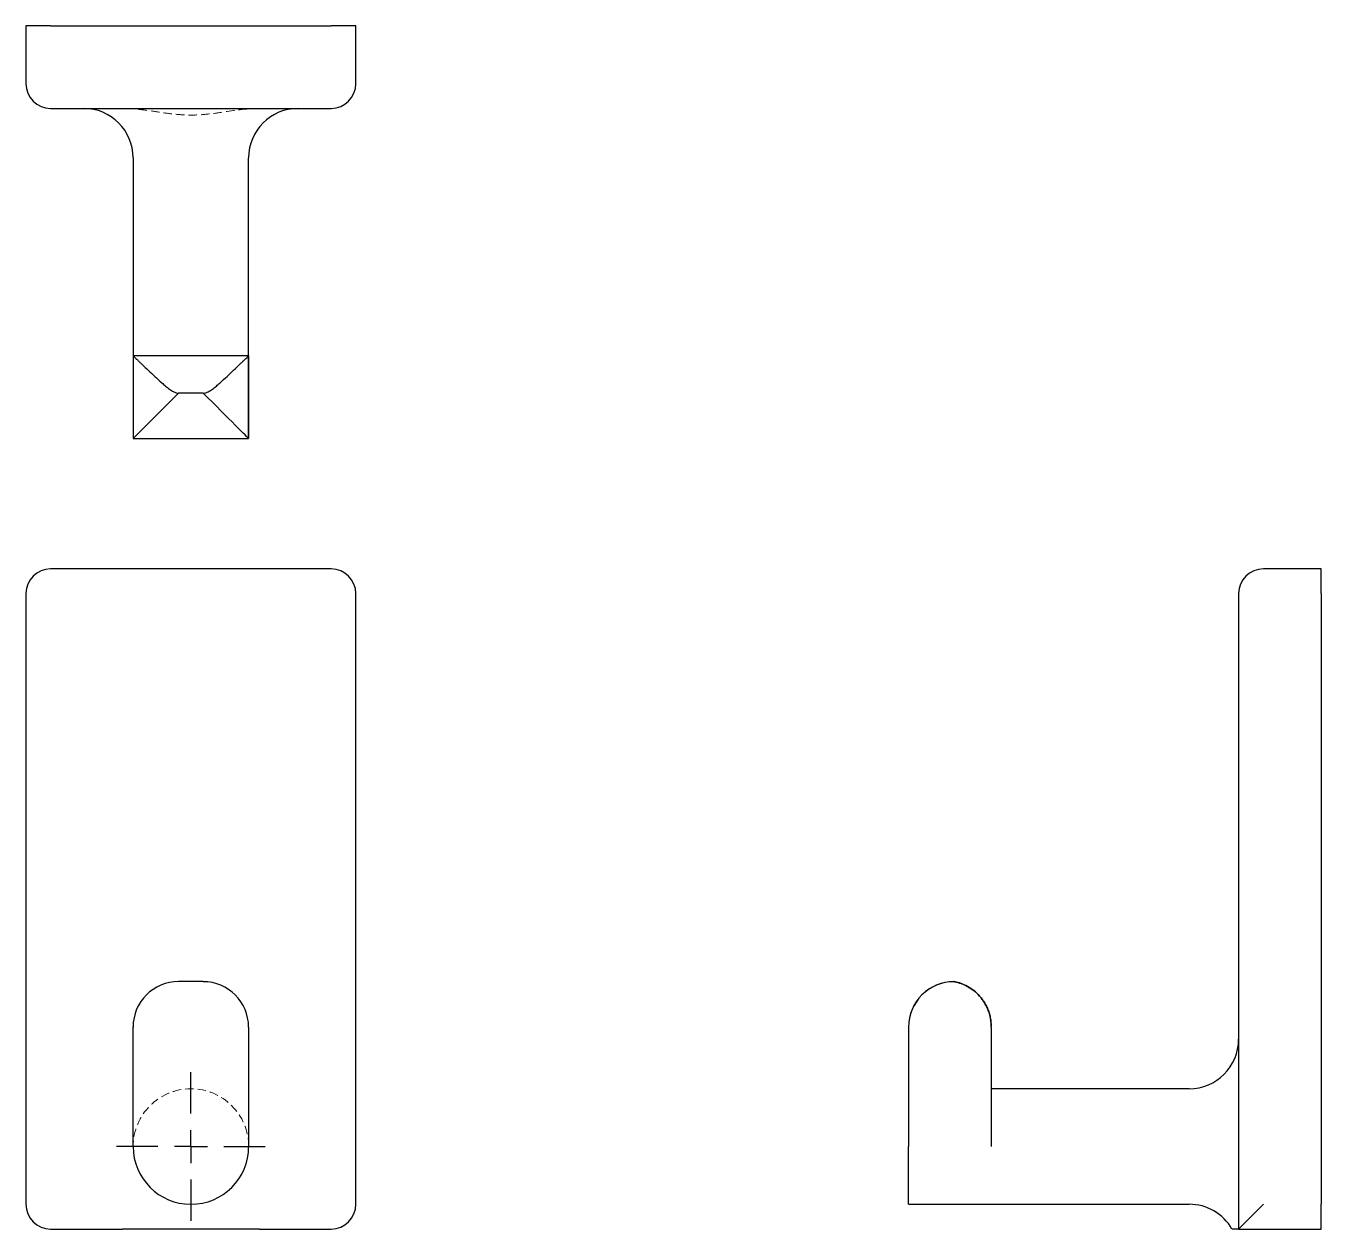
# Model space of a CAD drawing. Header units: millimetres. Extents: x 58 to 254, y 7 to 189.
import ezdxf

# ---------------------------------------------------------------- set-up
doc = ezdxf.new("R2010")
doc.units = ezdxf.units.MM
doc.linetypes.add('HIDDEN', pattern=[1.905, 1.27, -0.635])
doc.layers.add('10', color=7, linetype='Continuous')

# ---------------------------------------------------------------- blocks, each defined once
blk = doc.blocks.new('SW_CENTERMARKSYMBOL_0')
at = {"layer": '10', "color": 0}
for p, q in [((0, 5), (0, 11.25)), ((0, 0), (0, 2.5)), ((-5, 0), (-11.25, 0)), ((0, 0), (-2.5, 0)), ((0, 0), (0, -2.5)), ((0, 0), (2.5, 0)), ((5, 0), (11.25, 0)), ((0, -5), (0, -11.25))]:
    blk.add_line(p, q, dxfattribs=at)

msp = doc.modelspace()

# ---------------------------------------------------------------- linework, layer by layer
at = {"color": 7, "linetype": 'Continuous', "lineweight": 25}
for p, q in [((58, 189.25), (58, 180.5)), ((61.75, 189.25), (58, 189.25)), ((61.75, 189.25), (104.25, 189.25)), ((108, 189.25), (104.25, 189.25)), ((108, 180.5), (108, 189.25)), ((61.75, 176.75), (104.25, 176.75)), ((74.25, 169.25), (74.25, 139.25)), ((91.75, 139.25), (91.75, 169.25)), ((74.25, 139.25), (74.25, 126.75)), ((74.25, 139.25), (74.25, 139.25)), ((91.75, 139.25), (74.25, 139.25)), ((91.75, 139.25), (91.75, 139.25)), ((91.75, 126.75), (91.75, 139.25)), ((91.75, 139.25), (91.75, 126.75)), ((84.88, 133.62), (81.13, 133.62)), ((74.25, 126.75), (91.75, 126.75)), ((91.75, 126.75), (91.75, 126.75)), ((104.25, 107), (61.75, 107)), ((254.25, 107), (245.5, 107)), ((254.25, 103.25), (254.25, 107)), ((58, 103.25), (58, 10.75)), ((108, 10.75), (108, 103.25)), ((241.75, 103.25), (241.75, 7)), ((254.25, 103.25), (254.25, 10.75)), ((84.88, 44.48), (81.13, 44.48)), ((198.62, 44.48), (198.62, 44.48)), ((74.25, 37.6), (74.25, 37.61)), ((74.25, 19.5), (74.25, 37.6)), ((91.75, 37.6), (91.75, 37.6)), ((91.75, 37.6), (91.75, 19.5)), ((191.75, 37.61), (191.75, 37.6)), ((191.75, 37.6), (191.75, 19.5)), ((191.75, 37.6), (191.75, 37.6)), ((204.25, 37.71), (204.25, 37.72)), ((204.25, 37.6), (204.25, 37.71)), ((204.25, 37.6), (204.25, 19.5)), ((234.25, 28.25), (204.25, 28.25)), ((191.75, 10.75), (191.75, 19.5)), ((191.75, 10.75), (234.25, 10.75)), ((245.5, 10.75), (241.75, 7)), ((254.25, 7), (254.25, 10.75)), ((61.75, 7), (72.62, 7)), ((93.38, 7), (104.25, 7)), ((241.75, 7), (254.25, 7))]:
    msp.add_line(p, q, dxfattribs=at)
for centre, radius, start, end in [((61.75, 180.5), 3.75, 180, 270), ((104.25, 180.5), 3.75, 270, 0), ((66.75, 169.25), 7.5, 0, 90), ((99.25, 169.25), 7.5, 90, 180), ((61.75, 103.25), 3.75, 90, 180), ((104.25, 103.25), 3.75, 0, 90), ((245.5, 103.25), 3.75, 90, 180), ((81.12, 37.6), 6.88, 89.971, 179.971), ((84.87, 37.6), 6.87, 0, 89.971), ((234.25, 35.75), 7.5, 270, 0), ((83, 19.5), 8.75, 180, 0), ((61.75, 10.75), 3.75, 180, 270), ((104.25, 10.75), 3.75, 270, 0), ((234.25, 3.25), 7.5, 29.9293, 90)]:
    msp.add_arc(centre, radius, start, end, dxfattribs=at)
at = {"color": 7, "linetype": 'HIDDEN', "lineweight": 18}
msp.add_arc((83, 19.5), 8.75, 0, 180, dxfattribs=at)
at = {"color": 7, "linetype": 'Continuous', "lineweight": 25}
for centre, major_axis, ratio, start_param, end_param in [((81.12, 133.62), (6.87, 6.87), 0.000253, 3.141593, 4.712642), ((84.87, 133.62), (-6.87, 6.87), 0.000253, 3.141593, 4.712136), ((198.62, 37.6), (4.86, -4.86), 0.999494, 2.355941, 3.926738), ((198.62, 37.6), (4.86, 4.86), 0.999494, 0.785651, 2.355941)]:
    msp.add_ellipse(centre, major_axis=major_axis, ratio=ratio, start_param=start_param, end_param=end_param, dxfattribs=at)
at = {"color": 7, "linetype": 'HIDDEN', "lineweight": 18}
msp.add_open_spline([(93.38, 176.75), (91.63, 176.75), (89.9, 176.5), (87.31, 176.11), (86.44, 175.98), (84.71, 175.8), (83.85, 175.74), (82.12, 175.75), (81.26, 175.8), (79.53, 175.99), (78.67, 176.11), (76.94, 176.37), (76.08, 176.5), (74.35, 176.69), (73.49, 176.75), (72.62, 176.75)], degree=3, knots=[0, 0, 0, 0, 0.25, 0.25, 0.375, 0.375, 0.5, 0.5, 0.625, 0.625, 0.75, 0.75, 0.875, 0.875, 1, 1, 1, 1], dxfattribs=at)
at = {"color": 7, "linetype": 'Continuous', "lineweight": 25}
for points, knots in [([(74.25, 139.25), (74.26, 139.25), (74.33, 139.19), (74.51, 139.03), (74.58, 138.96), (74.75, 138.8), (74.84, 138.71), (75.05, 138.51), (75.16, 138.4), (75.41, 138.17), (75.53, 138.05), (75.94, 137.66), (76.23, 137.38), (76.86, 136.79), (77.19, 136.47), (77.87, 135.84), (78.22, 135.51), (78.77, 135.03), (78.96, 134.86), (79.34, 134.54), (79.54, 134.38), (79.95, 134.08), (80.16, 133.94), (80.51, 133.77), (80.63, 133.72), (80.87, 133.65), (81, 133.62), (81.13, 133.62)], [0, 0, 0, 0, 0.125, 0.125, 0.1875, 0.1875, 0.25, 0.25, 0.3125, 0.3125, 0.375, 0.375, 0.5, 0.5, 0.625, 0.625, 0.75, 0.75, 0.8125, 0.8125, 0.875, 0.875, 0.9375, 0.9375, 0.96875, 0.96875, 1, 1, 1, 1]), ([(84.88, 133.62), (85.01, 133.62), (85.14, 133.65), (85.38, 133.72), (85.51, 133.77), (85.85, 133.94), (86.06, 134.08), (86.47, 134.38), (86.67, 134.54), (87.05, 134.86), (87.24, 135.02), (87.78, 135.51), (88.14, 135.84), (88.82, 136.47), (89.15, 136.79), (89.77, 137.38), (90.06, 137.66), (90.47, 138.05), (90.6, 138.17), (90.84, 138.4), (90.95, 138.51), (91.16, 138.71), (91.25, 138.8), (91.42, 138.96), (91.49, 139.03), (91.61, 139.14), (91.66, 139.18), (91.73, 139.24), (91.74, 139.25), (91.75, 139.25)], [0, 0, 0, 0, 0.03125, 0.03125, 0.0625, 0.0625, 0.125, 0.125, 0.1875, 0.1875, 0.25, 0.25, 0.375, 0.375, 0.5, 0.5, 0.625, 0.625, 0.6875, 0.6875, 0.75, 0.75, 0.8125, 0.8125, 0.875, 0.875, 0.9375, 0.9375, 1, 1, 1, 1]), ([(198.62, 44.48), (198.62, 44.48), (198.65, 44.47), (198.72, 44.46), (198.77, 44.45), (198.94, 44.41), (199.08, 44.38), (199.38, 44.29), (199.54, 44.24), (199.86, 44.13), (200.02, 44.06), (200.51, 43.84), (200.84, 43.67), (201.47, 43.25), (201.79, 43), (202.38, 42.44), (202.66, 42.13), (203.05, 41.6), (203.17, 41.42), (203.4, 41.03), (203.51, 40.82), (203.71, 40.4), (203.8, 40.18), (203.96, 39.71), (204.03, 39.47), (204.14, 38.99), (204.18, 38.74), (204.24, 38.23), (204.25, 37.97), (204.25, 37.71)], [0, 0, 0, 0, 0.03125, 0.03125, 0.0625, 0.0625, 0.125, 0.125, 0.1875, 0.1875, 0.25, 0.25, 0.375, 0.375, 0.5, 0.5, 0.625, 0.625, 0.6875, 0.6875, 0.75, 0.75, 0.8125, 0.8125, 0.875, 0.875, 0.9375, 0.9375, 1, 1, 1, 1]), ([(204.25, 37.72), (204.25, 38.24), (204.19, 38.75), (204.03, 39.48), (203.96, 39.72), (203.8, 40.18), (203.71, 40.4), (203.51, 40.83), (203.4, 41.03), (203.17, 41.42), (203.05, 41.61), (202.66, 42.14), (202.38, 42.45), (201.79, 43.01), (201.47, 43.25), (200.84, 43.67), (200.51, 43.85), (200.03, 44.06), (199.86, 44.13), (199.54, 44.25), (199.38, 44.3), (199.08, 44.38), (198.94, 44.41), (198.77, 44.45), (198.72, 44.46), (198.65, 44.47), (198.62, 44.48), (198.62, 44.48)], [0, 0, 0, 0, 0.125, 0.125, 0.1875, 0.1875, 0.25, 0.25, 0.3125, 0.3125, 0.375, 0.375, 0.5, 0.5, 0.625, 0.625, 0.75, 0.75, 0.8125, 0.8125, 0.875, 0.875, 0.9375, 0.9375, 0.96875, 0.96875, 1, 1, 1, 1]), ([(93.38, 7), (91.63, 7), (89.9, 7), (87.31, 7), (86.44, 7), (84.71, 7), (83.85, 7), (82.12, 7), (81.26, 7), (79.53, 7), (78.67, 7), (76.94, 7), (76.08, 7), (74.35, 7), (73.49, 7), (72.62, 7)], [0, 0, 0, 0, 0.25, 0.25, 0.375, 0.375, 0.5, 0.5, 0.625, 0.625, 0.75, 0.75, 0.875, 0.875, 1, 1, 1, 1]), ([(241.75, 7), (241.73, 7), (241.69, 7), (241.43, 7), (241.11, 7), (240.81, 7), (240.78, 7), (240.77, 7)], [0, 0, 0, 0, 0.179784, 0.36055, 0.589872, 0.819125, 1, 1, 1, 1])]:
    msp.add_open_spline(points, degree=3, knots=knots, dxfattribs=at)

# ---------------------------------------------------------------- block references
at = {"layer": '10'}
msp.add_blockref('SW_CENTERMARKSYMBOL_0', (83, 19.5), dxfattribs=at)

doc.saveas('drawing.dxf')
